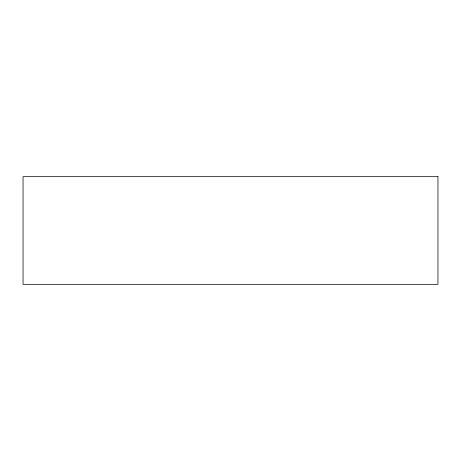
<?xml version="1.0" encoding="UTF-8"?>
<svg xmlns="http://www.w3.org/2000/svg" width="461" height="461" viewBox="0 0 461 461"><rect width="100%" height="100%" fill="white"/><g stroke="black" fill="none" stroke-linecap="round" stroke-linejoin="round"><path stroke-width="0.69" d="M437.95 176.672L23.05 176.672L23.05 284.328L437.95 284.328L437.95 176.672"/></g></svg>
